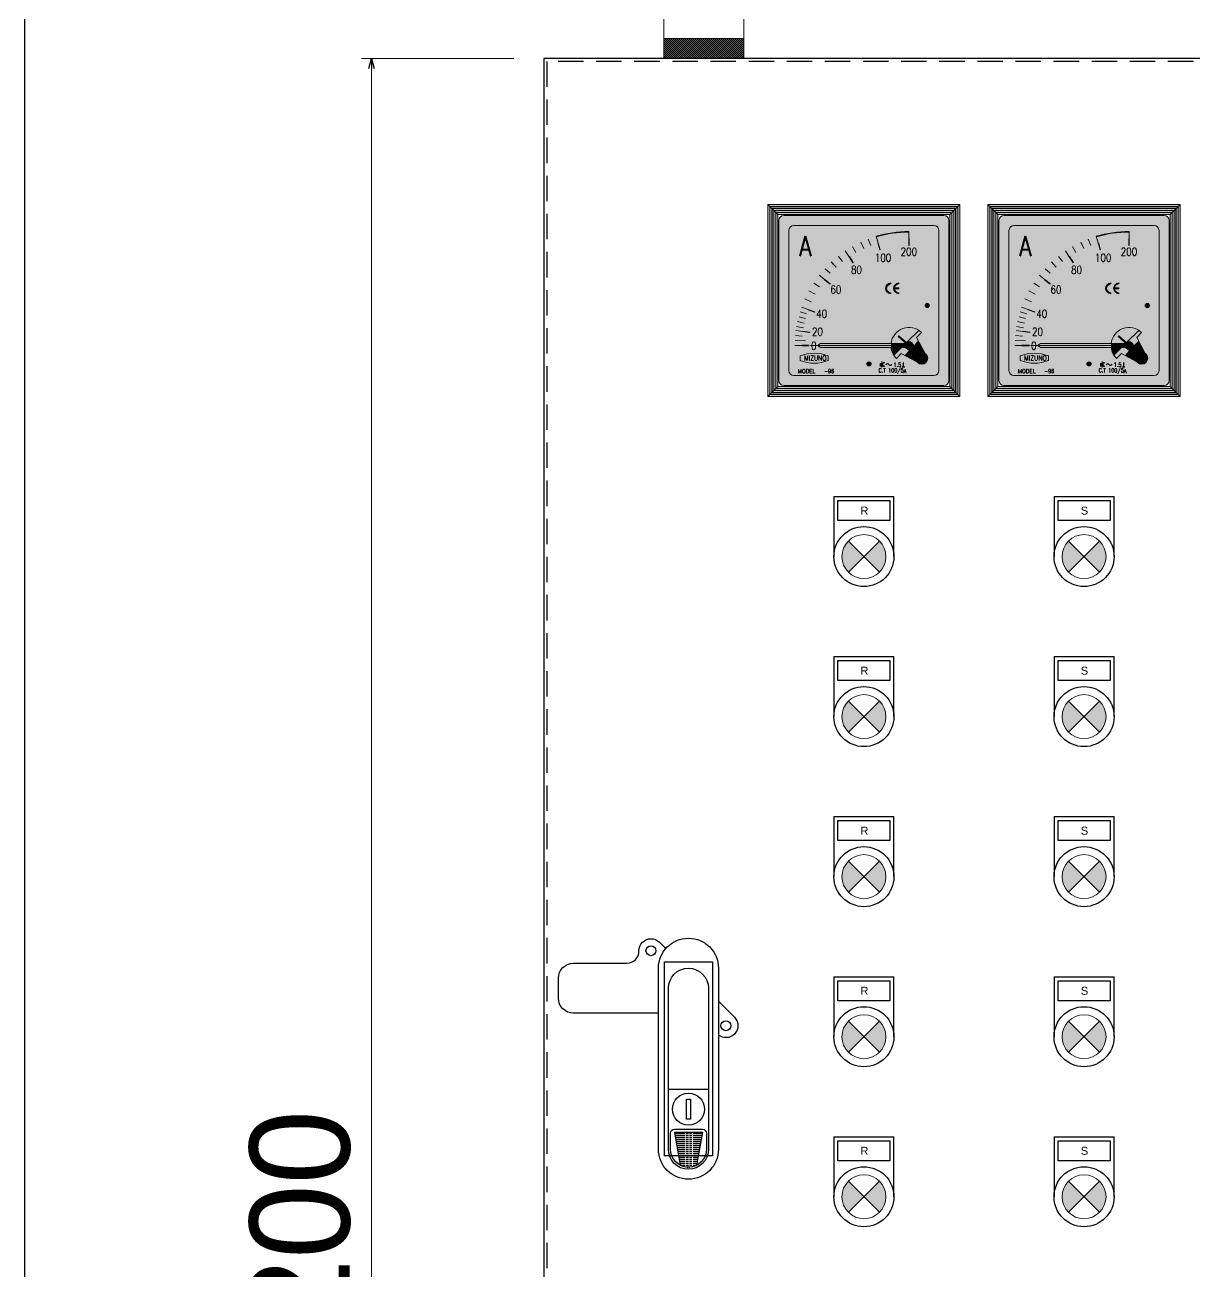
# Model space of a CAD drawing. Header units: millimetres. Extents: x 0 to 4783, y 0 to 3382.
# Drawn here: x 0 to 584, y 2067 to 2690 of the extents above; entities that cross this region are included whole.
import ezdxf
from ezdxf.enums import TextEntityAlignment as Align

# ---------------------------------------------------------------- set-up
doc = ezdxf.new("R2010")
doc.units = ezdxf.units.MM
doc.linetypes.add('HIDDEN2', pattern=[4.7624999999999975, 3.174999999999998, -1.587499999999999])
doc.linetypes.add('HIDDENX2', pattern=[19.049999999999997, 12.7, -6.349999999999999])
doc.layers.add('0 TĂNG CỨNG', color=7, linetype='Continuous', lineweight=15)
doc.layers.add('07', color=5, linetype='Continuous', lineweight=5)
for name, color, linetype in [('01', 7, 'HIDDEN2'), ('cover', 4, 'Continuous'), ('OBJ1', 2, 'Continuous')]:
    doc.layers.add(name, color=color, linetype=linetype)
doc.styles.add('Arial', font='arial.ttf')
doc.styles.add('Arial-Black', font='txt')
doc.styles.add('HTXT1', font='romans.shx', dxfattribs={"width": 0.8, "height": 3, "bigfont": 'extfont.shx'})
doc.styles.add('ROMANS', font='romans.shx', dxfattribs={"height": 5, "bigfont": 'romansvn.shx'})
doc.dimstyles.new('CNC', dxfattribs={"dimtxt": 50, "dimasz": 5, "dimexe": 5, "dimexo": 15, "dimgap": 10, "dimtad": 1, "dimdec": 0, "dimtxsty": 'Standard', "dimblk": 'OPEN30', "dimcen": 10, "dimclrd": 5, "dimclre": 5, "dimclrt": 3, "dimazin": 3, "dimtfac": 1, "dimtdec": 0, "dimtmove": 0, "dimatfit": 3, "dimldrblk": 'ARCHTICK', "dimlwd": 9, "dimlwe": 9})

# ---------------------------------------------------------------- blocks, each defined once
blk = doc.blocks.new('KHUNG CHUẨN')
at = {"color": 7}
blk.add_lwpolyline([(16919.24922090965, -26555.15926993403), (19889.24922091007, -26555.15926993403), (19889.24922091007, -28655.15926993435), (16919.24922090965, -28655.15926993435)], close=True, dxfattribs=at)
at = {"color": 3, "style": 'Arial'}
for tag, p in [('#01', (17055.57441422327, -28580.1015331953)), ('#02', (17431.39468632692, -28580.1015331953)), ('#03', (18030.57595183183, -28580.1015331953)), ('#08', (18751.69842633112, -28580.1015331953)), ('#10', (19064.78379112245, -28580.1015331953)), ('#11', (19060.29593417999, -28625.68604652386)), ('#12', (19806.4585301708, -28628.91186895216)), ('#05', (17308.45246357222, -28633.02044838126)), ('#06', (17632.65306459898, -28633.73138801003)), ('#09', (18753.84501617292, -28632.59717057646)), ('#04', (17024.76529237577, -28634.61999292788)), ('#07', (18002.0078672091, -28634.73750821321))]:
    blk.add_attdef(tag, p, '', height=20, dxfattribs=at)
blk = doc.blocks.new('AB301-2-1')
at = {"linetype": 'Continuous'}
h = blk.add_hatch(dxfattribs=at)
h.set_pattern_fill('ACAD_ISO09W100', color=1, scale=0.2)
h.set_pattern_definition([(0, (-368.0181415297993, 398.3813967279711), (0, 1), [4.799999999999998, -0.6000000000000001, 1.199999999999999, -0.6000000000000001, 1.199999999999999, -0.6000000000000001])])
h.paths.add_polyline_path([(-4.08737554690669, -88.5183141082494, 0.1184039893890922), (-1.45519e-11, -89.49999999999272, 0.1184039893890922), (4.087375546877586, -88.5183141082494), (6.999999999985446, -71.99999999999272), (-7.000000000014551, -71.99999999999272)])
at = {"color": 1, "linetype": 'Continuous'}
for p, q in [((-10.00000000001455, -50.49999999999272), (9.999999999985448, -50.49999999999272)), ((-7.000000000014551, -71.99999999999272), (6.999999999985448, -71.99999999999272)), ((-7.000000000014551, -71.99999999999272), (-4.087375546907423, -88.51831410824525)), ((6.999999999985448, -71.99999999999272), (4.08737554687832, -88.51831410824525))]:
    blk.add_line(p, q, dxfattribs=at)
for points in [[(-1.45519e-11, 25.00000000000728), (-1.45519e-11, 25.00000000000728, -0.4142135623730951), (14.99999999998545, 10.00000000000727), (14.99999999998545, -80.49999999999272, -0.4142135623730951), (-1.45519e-11, -95.49999999999272), (-1.45519e-11, -95.49999999999272, -0.4142135623730951), (-15.00000000001455, -80.49999999999272), (-15.00000000001455, 10.00000000000727, -0.4142135623730951)], [(-1.45519e-11, 10.00000000000727, -0.4142135623730951), (9.999999999985448, 7.276e-12), (9.999999999985448, -80.49999999999272, -0.4142135623730951), (-1.45519e-11, -90.49999999999272, -0.4142135623730951), (-10.00000000001455, -80.49999999999272), (-10.00000000001455, 7.276e-12, -0.4142135623730951)], [(8.999999999985448, -72.49999999999272), (8.999999999985448, -80.49999999999272, -0.4142135623730951), (-1.45519e-11, -89.49999999999272, -0.4142135623730951), (-9.00000000001455, -80.49999999999272), (-9.00000000001455, -72.49999999999272, -0.4142135623730951), (-7.000000000014551, -70.49999999999272), (6.999999999985448, -70.49999999999272, -0.4142135623730951)]]:
    blk.add_lwpolyline(points, format="xyb", close=True, dxfattribs=at)
for points in [[(-15.00000000001455, -12.49999999999272), (-57.50000000001455, -12.49999999999272, -0.4142135623730951), (-65.00000000001455, -4.999999999992724), (-65.00000000001455, 5.000000000007275, -0.4142135623730951), (-57.50000000001455, 12.50000000000727), (-30.73832970146032, 12.50000000000727, 0.4142135623730951), (-24.73832970146032, 18.50000000000727), (-24.73832970146032, 18.73832970144576)], [(-24.73832970146032, 18.73832970144576, -0.1989123673796609), (-22.98097038858395, 22.98097038856941), (-22.98097038858395, 22.98097038856941, -0.4142135623730951), (-14.49568901433667, 22.98097038856941), (-11.33688703729422, 19.82216841151967)], [(14.99999999998545, -6.51471862575272), (22.98097038855485, -14.49568901431485, -0.4142135623730951), (22.98097038855485, -22.98097038855485), (22.98097038855485, -22.98097038855485, -0.381560762960909), (14.99999999998545, -23.43139810529828, -0.381560762960909)]]:
    blk.add_lwpolyline(points, format="xyb", dxfattribs=at)
at = {"color": 2, "linetype": 'Continuous'}
blk.add_lwpolyline([(-12.00000000001455, 13.25000000000727), (11.99999999998545, 13.25000000000727), (11.99999999998545, -83.74999999999272), (-12.00000000001455, -83.74999999999272)], close=True, dxfattribs=at)
at = {"color": 1, "linetype": 'Continuous'}
blk.add_lwpolyline([(-1.000000000014551, -55.49999999999272), (0.999999999985448, -55.49999999999272), (0.999999999985448, -65.49999999999272), (-1.000000000014551, -65.49999999999272)], close=True, dxfattribs=at)
for centre, radius in [((-18.73832970146031, 18.73832970144576), 2.5), ((18.73832970143121, -18.73832970143121), 2.5), ((-1.45519e-11, -60.49999999999272), 8)]:
    blk.add_circle(centre, radius, dxfattribs=at)
blk = doc.blocks.new('Den DO')
h = blk.add_hatch(color=1)
h.paths.add_polyline_path([(7.221780101873663, 7.221809033875108), (14.99995469492568, 14.99998362692713), (7.221780101873665, 22.77815821997915, 0.198912367379658), (3.999954694925689, 14.99998362692713, 0.198912367379658)])
h.paths.add_polyline_path([(25.99995469492569, 14.99998362692713, 0.1989123673796581), (22.77812928797771, 22.77815821997915), (14.99995469492569, 14.99998362692713), (22.77812928797771, 7.221809033875105, 0.198912367379658)])
at = {"color": 7}
for p, q in [((-4.5305074309e-05, 44.99998362692713), (29.99995469492569, 44.99998362692713)), ((-4.5305074309e-05, 44.99998362692713), (-4.5305074309e-05, 14.99998362692713)), ((29.99995469492569, 14.99998362692713), (29.99995469492569, 44.99998362692713))]:
    blk.add_line(p, q, dxfattribs=at)
blk.add_lwpolyline([(1.999954694925691, 42.99998362692713), (27.99995469492569, 42.99998362692713), (27.99995469492569, 32.99998362692714), (1.999954694925691, 32.99998362692714)], close=True, dxfattribs=at)
blk.add_circle((14.99995469492569, 14.99998362692713), 15, dxfattribs=at)
at = {"layer": '07', "color": 1, "linetype": 'Continuous', "lineweight": 5, "ltscale": 3}
for p, q in [((22.77812928797771, 22.77815821997915), (7.221780101873667, 7.22180903387511)), ((7.221780101873664, 22.77815821997915), (22.77812928797771, 7.22180903387511))]:
    blk.add_line(p, q, dxfattribs=at)
blk.add_circle((14.99995469492569, 14.99998362692713), 11, dxfattribs=at)
at = {"layer": '01', "color": 2, "linetype": 'Continuous', "lineweight": 5, "style": 'Arial-Black'}
blk.add_attdef('T-SP', text='', height=2.400000000139697, dxfattribs=at).set_placement((15.2263083079888, 35.96791798923368), align=Align.CENTER)
blk = doc.blocks.new('Den VANG')
h = blk.add_hatch(color=2)
h.paths.add_polyline_path([(22.77812928797771, 7.221809033875107, 0.198912367379658), (25.99995469492569, 14.99998362692713, 0.198912367379658), (22.77812928797771, 22.77815821997915), (14.99995469492569, 14.99998362692713)])
h.paths.add_polyline_path([(7.221780101873662, 7.221809033875109), (14.99995469492569, 14.99998362692713), (7.221780101873665, 22.77815821997915, 0.198912367379658), (3.999954694925687, 14.99998362692713, 0.198912367379658)])
at = {"color": 7}
for p, q in [((-4.5305074309e-05, 44.99998362692713), (29.99995469492569, 44.99998362692713)), ((-4.5305074309e-05, 44.99998362692713), (-4.5305074309e-05, 14.99998362692713)), ((29.99995469492569, 14.99998362692713), (29.99995469492569, 44.99998362692713))]:
    blk.add_line(p, q, dxfattribs=at)
blk.add_lwpolyline([(1.999954694925691, 42.99998362692713), (27.99995469492569, 42.99998362692713), (27.99995469492569, 32.99998362692714), (1.999954694925691, 32.99998362692714)], close=True, dxfattribs=at)
blk.add_circle((14.99995469492569, 14.99998362692713), 15, dxfattribs=at)
at = {"layer": '07', "color": 2, "linetype": 'Continuous', "lineweight": 5, "ltscale": 3}
for p, q in [((22.77812928797771, 22.77815821997915), (7.221780101873667, 7.22180903387511)), ((7.221780101873666, 22.77815821997915), (22.77812928797771, 7.22180903387511))]:
    blk.add_line(p, q, dxfattribs=at)
blk.add_circle((14.99995469492569, 14.99998362692713), 11, dxfattribs=at)
at = {"layer": '01', "color": 2, "linetype": 'Continuous', "lineweight": 5, "style": 'Arial-Black'}
blk.add_attdef('T-SP', text='', height=2.400000000139697, dxfattribs=at).set_placement((15.2263083079888, 35.96791798923368), align=Align.CENTER)
blk = doc.blocks.new('*D8')
at = {"color": 5, "lineweight": 9, "ltscale": 3, "transparency": 16777216}
for p, q in [((244.31387085627648, 2673.602526595678), (168.1548562354874, 2673.602526595678)), ((173.1548562354874, 2668.602526595678), (173.1548562354874, 1478.6025265956778)), ((244.31387085627648, 1473.6025265956778), (168.1548562354874, 1473.6025265956778))]:
    blk.add_line(p, q, dxfattribs=at)
at = {"color": 0, "linetype": 'ByBlock', "lineweight": -2}
for p, q in [((171.81511028547538, 2668.602526595678), (173.1548562354874, 2673.602526595678)), ((173.1548562354874, 2673.602526595678), (174.4946021854994, 2668.602526595678)), ((173.1548562354874, 2673.602526595678), (173.1548562354874, 2668.602526595678)), ((173.1548562354874, 1473.6025265956778), (171.81511028547538, 1478.6025265956778)), ((174.4946021854994, 1478.6025265956778), (173.1548562354874, 1473.6025265956778)), ((173.1548562354874, 1473.6025265956778), (173.1548562354874, 1478.6025265956778))]:
    blk.add_line(p, q, dxfattribs=at)
at = {"layer": 'Defpoints', "color": 0, "ltscale": 3, "transparency": 16777216}
for p in [(259.3138708562765, 2673.602526595678), (173.1548562354874, 1473.6025265956778), (259.3138708562765, 1473.6025265956778)]:
    blk.add_point(p, dxfattribs=at)
at = {"color": 3, "ltscale": 3, "transparency": 16777216, "insert": (137.62620684938156, 2073.602526595707), "char_height": 50, "attachment_point": 5, "rotation": 90}
blk.add_mtext('1200', dxfattribs=at)
blk = doc.blocks.new('_ArchTick')
at = {"color": 0, "const_width": 0.15}
blk.add_lwpolyline([(-0.5, -0.5), (0.5, 0.5)], dxfattribs=at)
blk = doc.blocks.new('_Open30')
at = {"color": 0, "linetype": 'ByBlock', "lineweight": -2}
for p, q in [((-1, 0.26794919), (0, 0)), ((0, 0), (-1, -0.26794919)), ((0, 0), (-1, 0))]:
    blk.add_line(p, q, dxfattribs=at)
blk = doc.blocks.new('*U5683')
at = {"layer": 'OBJ1', "lineweight": 25, "true_color": 0x333333}
for points in [[(47, 1), (48, 2), (-48.0000000000291, 2), (-47.00000000005821, 1.000000000029102)], [(-47, 1), (-48, 2), (-48, -94), (-47, -93)], [(46.00000000005818, 2.91038e-11), (47, 1), (-47.00000000005821, 1.000000000029102), (-46.00000000005818, 2.91038e-11)], [(-45.99999999997089, 0), (-47, 1), (-47, -93), (-46.00000000005818, -92.0000000000582)], [(45.0000000000291, -0.999999999970896), (46.00000000005818, 2.91038e-11), (-46.00000000005818, 2.91038e-11), (-45.00000000005822, -0.999999999970896)], [(-45, -1), (-46, 0), (-46.00000000005818, -92.0000000000582), (-45, -91)], [(45, -90.99999999997085), (46, -92), (46, 0), (45, -1)], [(46, -92), (47, -93), (47, 1), (46, 0)], [(46.99999999997089, -92.99999999997087), (48, -93.9999999999709), (48, 1.999999999970895), (47, 0.999999999970896)], [(44.0000000000582, -1.999999999970895), (45.00000000008731, -0.999999999970896), (-45.0000000000291, -0.999999999970896), (-44.0000000000291, -1.999999999970895)], [(-44.0000000000291, -2), (-45, -1.000000000029102), (-45.0000000000291, -91.00000000002912), (-44, -90)], [(43, -3), (44, -1.999999999970895), (-44.0000000000582, -1.999999999970895), (-43.00000000008731, -2.999999999970896)], [(-42.9999999999709, -3.000000000029102), (-44, -1.999999999970895), (-44, -90), (-43, -89)], [(44, -2), (43.0000000000291, -2.999999999970896), (42.9999999999709, -88.99999999994179), (44, -90)], [(45, -1), (44, -2), (44, -90), (45, -91)], [(47.9999999999709, -94), (47, -93), (-46.99999999997089, -92.99999999997087), (-48, -94)], [(-45.99999999997089, -91.99999999997087), (-46.99999999997089, -92.99999999997087), (46.99999999997089, -93), (45.99999999994177, -92)], [(-44.99999999994177, -90.99999999997085), (-45.99999999994177, -91.99999999997087), (46, -92), (44.99999999997089, -91)], [(45, -91), (44, -90), (-43.99999999994178, -89.99999999997092), (-44.99999999994177, -90.99999999997085)], [(-42.9999999999709, -88.9999999999709), (-43.99999999997089, -89.99999999997092), (44, -90), (42.9999999999709, -88.9999999999709)]]:
    blk.add_hatch(color=250, dxfattribs=at).paths.add_polyline_path(points)
at = {"layer": 'OBJ1', "lineweight": 25, "true_color": 0xc2c2b6}
h = blk.add_hatch(color=9, dxfattribs=at)
h.paths.add_polyline_path([(42.5, -6.000000000029102, 0.4142135623765049), (40, -3.5), (-40, -3.500000000029102, 0.4142135623730951), (-42.5, -6.000000000029102), (-42.5, -85.9999999999709, 0.4142135623730951), (-40, -88.4999999999709), (40, -88.4999999999709, 0.4142135623730951), (42.5, -85.9999999999709)])
h.paths.add_polyline_path([(37.5, -11.0000000000291, 0.4142135623730951), (35, -8.500000000029102), (-35, -8.500000000029102, 0.4142135623730951), (-37.5, -11.0000000000291), (-37.5, -80.9999999999709, 0.4142135623730951), (-35, -83.4999999999709), (35, -83.4999999999709, 2.414213562373094), (32.5, -80.9999999999709, 1), (37.5, -81)], flags=16)
at = {"layer": 'OBJ1', "lineweight": 25, "true_color": 0x9e9e8a}
blk.add_hatch(color=252, dxfattribs=at).paths.add_polyline_path([(37.5, -11.0000000000291, 0.4142135623730951), (35, -8.500000000029102), (-35, -8.500000000029102, 0.4142135623730951), (-37.5, -11.0000000000291), (-37.5, -80.9999999999709, 0.4142135623730951), (-35, -83.4999999999709), (35, -83.4999999999709, 0.4142135623696853), (37.5, -81)])
at = {"layer": 'OBJ1', "lineweight": 15}
for points in [[(6.081127271230797, -13.91593072770047), (6.167542390845482, -14.20321530284127, -0.0731777841023041), (22.5, -11.79999999995925), (22.5, -11.49999999997089, 0.0731777841022973)], [(7.188224725425242, -17.25293404702097), (7.08930366684217, -17.26758410409093), (6.998930186557117, -17.31039337944821), (8.007192862161899, -20.66222842654679), (8.09748006251175, -20.61923748045229), (8.196429180039557, -20.60477815341437)], [(-19.5711506101652, -35.50303308575531), (-19.64425265497993, -35.5712686413317), (-19.69234341033734, -35.65894577201107), (-16.94697381631703, -37.80399466695963, -0.0009877140198275), (-16.82539080345305, -37.64838537730975)], [(-30.5131979220896, -61.3769376586424), (-30.54333577456418, -61.57392315554897), (-27.06235970836133, -62.02844788285439), (-27.03791171655757, -61.84389081876725)], [(-27.48298197053373, -68.39999999999418), (-30.98298216011608, -68.39999999999418, 0.0004674378966477), (-30.9830756476731, -68.4999999999709, 0.0004674378966817), (-30.98298216011608, -68.59999999997672), (-27.48298197053373, -68.60000000181026, -0.0005001696217268), (-27.48308200453176, -68.4999999999709, -0.0005001696125924)]]:
    blk.add_hatch(color=250, dxfattribs=at).paths.add_polyline_path(points)
at = {"layer": 'OBJ1', "lineweight": 18, "true_color": 0x0f0f0f}
for points in [[(22.59999999997672, -15.00009345801663), (22.39999999996507, -15.00009345798753), (22.40000000002329, -18.49999999997089), (22.5, -18.49999999997089), (22.59999999997672, -18.49999999997089)], [(-7.289146153896578, -24.07868123153458), (-7.379568951204419, -24.12138623962528), (-7.452733967220408, -24.18955427053152), (-5.497995811572764, -27.09282806795091), (-5.42483079561498, -27.02466003707377), (-5.334457315271717, -26.98185076168738)], [(-27.85402053926373, -50.47165827892603), (-27.90219204622554, -50.55929106922121), (-27.91920717956964, -50.657832863566), (-24.62186751299305, -51.83152410204638), (-24.60485237964895, -51.73298230761428), (-24.55668087268714, -51.64534951743553)]]:
    blk.add_hatch(color=250, dxfattribs=at).paths.add_polyline_path(points)
at = {"layer": 'OBJ1', "lineweight": 15, "true_color": 0x0f0f0f}
h = blk.add_hatch(color=250, dxfattribs=at)
edge = h.paths.add_edge_path()
edge.add_ellipse((14.01762629527366, -39.94114164999337), major_axis=(-3.241788484679998, 8e-16), ratio=0.8637207557603191, start_angle=282.4888764607996, end_angle=437.5111235392002)
edge.add_line((13.40849784994498, -42.69126910655177), (13.40849784997408, -42.24513732289778))
edge.add_ellipse((14.01762629527366, -39.94114164999337), major_axis=(-2.741788484679998, 7e-16), ratio=0.8618645395826035, start_angle=284.8089846454369, end_angle=435.1910153545631, ccw=False)
edge.add_line((13.40849784994498, -37.63714597705984), (13.40849784994498, -37.19101419340586))
h = blk.add_hatch(color=250, dxfattribs=at)
edge = h.paths.add_edge_path()
edge.add_ellipse((18.02906816528411, -39.94114164999337), major_axis=(-3.241788484679998, 8e-16), ratio=0.8637207557603191, start_angle=282.4888764607996, end_angle=437.5111235392002)
edge.add_line((17.41993971995543, -42.69126910655177), (17.41993971998454, -42.24513732289778))
edge.add_ellipse((18.02906816528411, -39.94114164999337), major_axis=(-2.741788484679998, 7e-16), ratio=0.8618645395826035, start_angle=365.2391407319918, end_angle=435.1910153545631, ccw=False)
edge.add_line((15.30266683857189, -40.19114164999336), (17.41993972001364, -40.19114164999336))
edge.add_line((17.41993971995543, -40.19114164999336), (17.41993971998454, -39.69114164997882))
edge.add_line((17.41993972001364, -39.69114164996426), (15.30266683854279, -39.69114164996426))
edge.add_ellipse((18.02906816528411, -39.94114164999337), major_axis=(-2.741788484679998, 7e-16), ratio=0.8618645395826035, start_angle=284.8089846454369, end_angle=354.7608592680082, ccw=False)
edge.add_line((17.41993971995543, -37.63714597705984), (17.41993971998454, -37.19101419339131))
at = {"layer": 'OBJ1', "lineweight": 30, "true_color": 0x141414}
for points in [[(21.19600290028029, -67.00844587388565, -0.0042167665158653), (21.22134518591338, -66.98666460637467), (27.39304720624932, -60.94631950382609, 0.5574766440319135), (13.55572809002479, -67.4999999999709), (20.51880284998333, -67.4999999999709), (20.51880284998333, -67.68839377557742), (20.87248144706245, -67.33215462547378), (17.08868080002139, -63.93877164996229), (17.23986387989134, -63.78281024994794), (17.39944600994931, -63.62926540998159)], [(28.78016778122401, -62.05333476595114, 0.0494178174533333), (27.39304720622022, -60.94631950385519), (21.22134518585517, -66.98666460640379, -0.5270277873931919), (24.37288244740921, -67.85389359598047), (24.97557758889161, -68.79463277611647), (27.32459153028321, -66.37876603519544), (26.337880310748, -64.56037124583963)], [(22.87440803757636, -71.04754151328234), (21.76146960729966, -70.33840012131259, -0.3062721121387764), (20.51880284998333, -68.4999999999709), (20.51880284998333, -69.4999999999709), (18.72021797328489, -69.5), (14.91049905348336, -73.33730042297975, 0.0578234365606001), (16.21983221877599, -74.94666523399064), (18.66211968922289, -72.43962875410216), (20.66026822093409, -73.51189117284956)], [(24.97557758886251, -68.79463277611647), (27.24561513005756, -72.33790549958938, -0.3059790122533372), (30.60205770639004, -72.41875757370144), (27.32459153028321, -66.37876603519544)], [(13.55572808999568, -69.4999999999709, 0.1145223432113708), (14.91049905345426, -73.33730042297975), (18.72021797325578, -69.4999999999709)], [(20.66026822093409, -73.51189117284956), (26.41875757373055, -76.60205770639004, -0.1557283884267411), (25.86396103067091, -74.8639610306709, -0.1427860682749531), (26.33391177837621, -73.25186587809003), (22.87440803754726, -71.04754151328234)]]:
    blk.add_hatch(color=250, dxfattribs=at).paths.add_polyline_path(points)
at = {"layer": 'OBJ1', "lineweight": 25, "true_color": 0x2b2b2b}
for points in [[(13.55572808999568, -67.4999999999709), (-21.7536104900064, -67.4999999999709), (-23.23251691000769, -68.5), (13.5, -68.4999999999709, -0.0278424447443727)], [(13.5, -68.4999999999709), (-23.23251691000769, -68.4999999999709), (-21.7536104900064, -69.4999999999709), (13.55572808999568, -69.4999999999709, -0.0278424447447772)], [(20.51880284998333, -67.68839377560651), (20.51880285004154, -67.4999999999709), (13.55572808999568, -67.4999999999709, 0.0278424447445749), (13.5, -68.4999999999709), (19.71303023706423, -68.4999999999709)], [(19.71303023706423, -68.4999999999709), (13.5, -68.4999999999709, 0.0278424447445749), (13.55572808999568, -69.4999999999709), (18.72021797328489, -69.4999999999709)], [(20.51880284998333, -68.4999999999709), (19.71303023706423, -68.4999999999709), (18.72021797325578, -69.4999999999709), (20.51880284998333, -69.4999999999709)]]:
    blk.add_hatch(color=250, dxfattribs=at).paths.add_polyline_path(points)
at = {"layer": 'OBJ1', "lineweight": 30, "true_color": 0x030303}
for points in [[(21.26230462754029, -67.68175532261375, -0.0777900780864964), (21.57153271106654, -67.34269162255805), (17.39944600994931, -63.6292654099525), (17.23986388026968, -63.78281024988972), (17.08868080002139, -63.93877164996229)], [(24.3728824473219, -67.85389359583496), (23.86980308999773, -67.06864342608604, 0.3835460179617169), (21.22134518565145, -66.98666460660752), (21.1976198044722, -67.00988502288237), (21.57153271103743, -67.34269162255805, -0.6293609240649536), (23.98371634318028, -68.4999999999709, -1), (21.01628365681972, -68.4999999999709, -0.1470823766087105), (21.26230462751118, -67.68175532261375), (20.88893570535583, -67.34691111111897, 0.3762245322461113), (21.14573564950843, -69.94606715481495), (21.76146960724145, -70.33840012131259, 0.6427278185730673)]]:
    blk.add_hatch(color=18, dxfattribs=at).paths.add_polyline_path(points)
at = {"layer": 'OBJ1', "lineweight": 25, "true_color": 0x2b2b2b}
blk.add_hatch(color=250, dxfattribs=at).paths.add_polyline_path([(19.71303023703512, -68.4999999999709), (20.51880284998333, -68.4999999999709), (20.51880284998333, -67.68839377557742)], flags=17)
at = {"layer": 'OBJ1', "lineweight": 15, "true_color": 0x1c1c1c}
blk.add_hatch(color=250, dxfattribs=at).paths.add_polyline_path([(20.88893570535583, -67.34691111111897), (20.87248144706245, -67.33215462547378), (20.51880284998333, -67.68839377557742), (20.51880284998333, -68.4999999999709, -0.1565621979539747)])
at = {"layer": 'OBJ1', "lineweight": 25, "true_color": 0xdfaf9f}
blk.add_hatch(color=21, dxfattribs=at).paths.add_polyline_path([(23.98371634318028, -68.4999999999709, 1), (21.01628365681972, -68.4999999999709, 1)])
at = {"layer": 'OBJ1', "lineweight": 30, "true_color": 0x383838}
blk.add_hatch(color=250, dxfattribs=at).paths.add_polyline_path([(24.37288244740921, -67.85389359598047, -0.6427278185550493), (21.76146960718325, -70.33840012122528), (26.33391177837621, -73.25186587809003, -0.1088530434447113), (27.24561513005756, -72.33790549958938)])
at = {"layer": 'OBJ1', "lineweight": 25, "true_color": 0x191915}
blk.add_hatch(color=250, dxfattribs=at).paths.add_polyline_path([(28.86396103067091, -71.86396103067091, 1), (28.86396103067091, -77.8639610306709, 1)])
at = {"layer": 'OBJ1', "lineweight": 25, "true_color": 0x2f2f27}
blk.add_hatch(color=250, dxfattribs=at).paths.add_polyline_path([(30.42813615914202, -76.17920849553775, 0.0488725903343103), (30.65367290261202, -75.85059730702778), (27.29979740548879, -73.54869988543214, 0.0489437404981566), (27.07397772843251, -73.87781727639957)])
at = {"color": 41, "lineweight": 15, "true_color": 0xeedc77}
for p, q in [((31.49857875582529, -48.49999999997089), (31.19257139100227, -48.19399263517698)), ((31.19257139106049, -48.80600736473571), (31.49857875582529, -48.49999999997089)), ((31.3318016071571, -48.05476241905124), (31.63780897198012, -48.36076978387428)), ((31.63780897198012, -48.63923021612571), (31.33180160721531, -48.94523758089054)), ((31.63780897198012, -48.36076978387428), (31.94381633668673, -48.05476241910946)), ((31.94381633674493, -48.94523758089054), (31.63780897198012, -48.63923021612571)), ((32.08304655278335, -48.19399263526429), (31.77703918807674, -48.49999999997089)), ((31.77703918807674, -48.49999999997089), (32.08304655289976, -48.8060073647648)), ((2.36076978384517, -77.67555788441676), (2.054762419022154, -77.36955051962286)), ((2.05476241908036, -77.9815652491816), (2.36076978384517, -77.67555788441676)), ((2.19399263517698, -77.23032030349712), (2.5, -77.53632766832015)), ((2.5, -77.81478810057159), (2.193992635235189, -78.12079546533641)), ((2.5, -77.53632766832015), (2.806007364706601, -77.23032030355535)), ((2.806007364764809, -78.12079546533641), (2.5, -77.81478810057159)), ((2.945237580803221, -77.36955051971017), (2.639230216096621, -77.67555788441676)), ((2.639230216096621, -77.67555788441676), (2.945237580919638, -77.98156524921068))]:
    blk.add_line(p, q, dxfattribs=at)
at = {"layer": 'cover', "color": 3, "ltscale": 100}
blk.add_lwpolyline([(-46, -92), (46, -92), (46, 0), (-46, 0)], close=True, dxfattribs=at)
at = {"layer": 'OBJ1', "color": 27, "lineweight": 15}
for p, q in [((-48, 2), (48, 2)), ((-48, -94), (-48, 2)), ((-43, -3.000000000029102), (-48, 2)), ((-47.00000000005821, 1.000000000029102), (47, 1)), ((-47, 0.999999999970896), (-47, -93)), ((-46.00000000005818, 2.91038e-11), (46, 2.91038e-11)), ((43, -3), (48, 2)), ((46, 2.91038e-11), (46, -91.99999999997087)), ((47, 1.000000000029102), (47, -93)), ((48, 2), (48, -94)), ((-46, -2.91038e-11), (-46.00000000005818, -92)), ((-45.00000000005822, -0.999999999970896), (45, -0.999999999970896)), ((-45, -1.000000000029102), (-45, -90.99999999997085)), ((-44.0000000000582, -1.999999999970895), (44, -1.999999999970895)), ((-44, -2.0000000000291), (-44, -90)), ((-43.0000000000582, -2.999999999970896), (42.99999999994177, -3)), ((-43, -3.000000000029102), (-43, -89)), ((43, -2.999999999970896), (42.99999999994177, -89)), ((44, -1.999999999970895), (44, -90)), ((45, -0.999999999970896), (45, -90.99999999997085)), ((-48, -94), (-43, -89)), ((-47, -92.99999999997087), (46.99999999994179, -93)), ((-46, -91.99999999997087), (45.99999999994177, -92)), ((-45, -90.99999999997085), (44.99999999994177, -91)), ((-44, -89.99999999997092), (44, -90)), ((-43, -88.9999999999709), (43, -88.9999999999709)), ((43, -89), (48, -94)), ((48, -94), (-48, -94))]:
    blk.add_line(p, q, dxfattribs=at)
at = {"layer": 'OBJ1', "color": 9, "lineweight": 15, "true_color": 0xc2c2b6}
for p, q in [((-42.5, -6.000000000029102), (-42.5, -85.9999999999709)), ((-40, -3.500000000029102), (40, -3.5)), ((42.5, -6.000000000029102), (42.5, -85.9999999999709)), ((-37.5, -11.0000000000291), (-37.5, -80.9999999999709)), ((-35, -8.500000000029102), (35, -8.500000000029102)), ((37.5, -11.0000000000291), (37.5, -81)), ((-35, -83.4999999999709), (35, -83.4999999999709)), ((-40, -88.4999999999709), (40, -88.4999999999709))]:
    blk.add_line(p, q, dxfattribs=at)
at = {"layer": 'OBJ1', "color": 250, "lineweight": 15, "true_color": 0x0f0f0f}
for p, q in [((22.5, -15.00009345798753), (22.5, -11.49999999997089)), ((-1.322660405712666, -17.39270908560138), (-0.1030153605970554, -20.00924112150096)), ((-12.77660994126927, -23.96891145201516), (-10.7208231225959, -26.56401412797277)), ((-19.37285542848985, -30.09054185025161), (-16.92554680322064, -32.33542811989901)), ((-15.81017920735758, -27.29293863550993), (-13.92785961378831, -29.31759267274174)), ((-20.11446658952627, -35.20387457555626), (-22.41556202113861, -33.40595081311767)), ((13.40849784994498, -37.19101419340586), (13.40849784994498, -37.63714597705984)), ((17.41993971995543, -37.19101419340586), (17.41993971995543, -37.63714597705984)), ((-25.03465197246987, -37.38710089746746), (-22.26382945035584, -39.20068988960703)), ((13.40849784994498, -42.24513732289778), (13.40849784994498, -42.69126910655177)), ((17.41993971995543, -39.69114164999337), (15.30266683851368, -39.69114164999337)), ((17.41993971995543, -40.19114164999336), (15.30266683851368, -40.19114164999336)), ((17.41993971995543, -39.69114164999337), (17.41993971995543, -40.19114164999336)), ((17.41993971995543, -42.24513732289778), (17.41993971995543, -42.69126910655177)), ((-32.44295982236508, -54.16137327381875), (-29.26621655927738, -54.99041735884384)), ((-32.8835623342311, -59.13852953468449), (-30.25172082288191, -59.58338908397127)), ((-34.5, -68.4999999999709), (-31, -68.4999999999709))]:
    blk.add_line(p, q, dxfattribs=at)
at = {"layer": 'OBJ1', "color": 250, "lineweight": 15}
for p, q in [((22.5, -11.49999999997089), (22.5, -11.79999999995925)), ((7.08930366684217, -17.26758410409093), (6.998930186557117, -17.31039337947732)), ((8.007192862103691, -20.66222842654679), (6.998930186557117, -17.31039337947732)), ((7.08930366684217, -17.26758410409093), (7.188224725425242, -17.25293404702097)), ((7.188224725425242, -17.25293404702097), (8.196429180039557, -20.60477815341437)), ((8.09748006251175, -20.61923748045229), (8.007192862103691, -20.66222842654679)), ((8.09748006251175, -20.61923748045229), (8.196429180039557, -20.60477815341437)), ((-20.11446658952627, -35.20387457555626), (-19.64425265497993, -35.5712686413608)), ((-19.64425265497993, -35.5712686413317), (-19.69234341033734, -35.65894577201107)), ((-16.93436965683941, -37.81384271741263), (-19.69234341033734, -35.65894577201107)), ((-19.64425265497993, -35.5712686413317), (-19.5711506101652, -35.50303308575531)), ((-16.81319221941521, -37.65791653154884), (-19.5711506101652, -35.50303308575531)), ((-16.88628455752041, -37.72616248461418), (-16.93436965683941, -37.81384271741263)), ((-16.88628455752041, -37.72616248461418), (-16.81319221941521, -37.65791653154884)), ((-30.5131979220896, -61.3769376586424), (-30.54333577456418, -61.57392315554897)), ((-30.54333577456418, -61.57392315554897), (-27.06235970841954, -62.02844788285439)), ((-27.03791171655757, -61.84389081876725), (-30.5131979220896, -61.3769376586424)), ((-27.03791171655757, -61.84389081873813), (-27.06235970836133, -62.02844788282527)), ((-31, -68.4999999999709), (-31, -68.39999999999418)), ((-31, -68.39999999999418), (-27.48298197053373, -68.39999999999418)), ((-31, -68.4999999999709), (-31, -68.59999999997672)), ((-27.48298197053373, -68.39999999999418), (-27.48298197053373, -68.59999999997672)), ((-31, -68.59999999997672), (-27.48298197053373, -68.60000000181026))]:
    blk.add_line(p, q, dxfattribs=at)
at = {"layer": 'OBJ1', "color": 250, "lineweight": 18, "true_color": 0x0f0f0f}
for p, q in [((-0.1030153605970554, -20.00924112153007), (-1.581717300112359, -16.83694848461891)), ((3.384076194954103, -18.53169547519064), (2.133501740405336, -15.26274097358691)), ((7.08930366684217, -17.26758410409093), (6.081127271230797, -13.91593072772957)), ((7.089276746264657, -17.26749460742576), (6.081127271230797, -13.91593072772957)), ((22.5, -14.99999999997089), (22.39999999996507, -14.99999999997089)), ((22.39999999996507, -14.99999999997089), (22.40000000002329, -18.49999999997089)), ((22.59999999997672, -15.00009345798753), (22.40000000002329, -15.00009345798753)), ((22.40000000002329, -18.49999999997089), (22.5, -18.49999999997089)), ((22.5, -18.49999999997089), (22.59999999997672, -18.49999999997089)), ((22.59999999997672, -18.49999999997089), (22.59999999997672, -15.00009345798753)), ((-7.379568951262625, -24.12138623965438), (-9.334307106968481, -21.2181124422641)), ((-7.379568951262625, -24.12138623965438), (-7.452733967278617, -24.18955427056062)), ((-5.497995811572764, -27.09282806795091), (-7.452733967278617, -24.18955427056062)), ((-7.379568951262625, -24.12138623965438), (-7.289146153896578, -24.07868123153458)), ((-5.334457315271717, -26.98185076168738), (-7.289146153896578, -24.07868123153458)), ((-4.055301651067566, -22.05577587874723), (-5.792564375849906, -19.01736869322485)), ((-13.92785961378831, -29.31759267274174), (-16.31099061656277, -26.75425761393853)), ((-5.424830795556771, -27.02466003707377), (-5.497995811572764, -27.09282806795091)), ((-5.424830795556771, -27.02466003707377), (-5.334457315271717, -26.98185076168738)), ((-20.11446658952627, -35.20387457555626), (-20.11446658952627, -35.20387457555626)), ((-20.11446658952627, -35.20387457555626), (-20.11446658952627, -35.20387457555626)), ((-24.43720982020022, -42.82611571458983), (-27.50786840653745, -41.1465158080682)), ((-31.19953171280213, -49.38559983071172), (-27.90219204622554, -50.55929106916301)), ((-26.30839131894755, -46.59130453766556), (-29.50146364822285, -45.15802539527067)), ((-32.44295982236508, -54.16137327381875), (-29.26621655927738, -54.99041735884384)), ((-31.91728079458699, -51.71725647995481), (-28.62387660553213, -52.73296981595922)), ((-27.90219204622554, -50.55929106919212), (-27.91920717951143, -50.657832863566)), ((-27.91920717951143, -50.657832863566), (-24.62186751293484, -51.83152410201728)), ((-27.90219204622554, -50.55929106919212), (-27.85402053926373, -50.47165827895515)), ((-24.55668087268714, -51.64534951743553), (-27.85402053926373, -50.47165827895515)), ((-24.60485237964895, -51.7329823076434), (-24.62186751293484, -51.83152410201728)), ((-24.60485237964895, -51.7329823076434), (-24.55668087268714, -51.64534951743553)), ((-33.96204964118079, -61.02037927150377), (-30.53666069998872, -61.47414618736365)), ((-33.70276797952829, -59.00005939789116), (-30.25172082288191, -59.58338908397127)), ((-33.17828581173671, -56.55569476555683), (-29.80987855239073, -57.27829755179119)), ((-34.5, -68.4999999999709), (-31, -68.4999999999709)), ((-34.3902459841338, -66.00241035074578), (-29.22096012649126, -66.22935179964406)), ((-34.28028198133688, -63.50004218766115), (-30.79377343860688, -63.80705714103533))]:
    blk.add_line(p, q, dxfattribs=at)
at = {"layer": 'OBJ1', "color": 27, "lineweight": 18}
for p, q in [((21.1976198044722, -67.00988502288237), (27.39304720622022, -60.94631950385519)), ((-23.23251691000769, -68.4999999999709), (-26.74091818538727, -68.4999999999709)), ((-21.7536104900064, -67.4999999999709), (-23.23251691000769, -68.4999999999709)), ((20.51880285004154, -68.4999999999709), (-23.23251691000769, -68.4999999999709)), ((-21.7536104900064, -69.4999999999709), (-23.23251691000769, -68.4999999999709)), ((20.51880284998333, -67.4999999999709), (-21.7536104900064, -67.4999999999709)), ((20.87248144706245, -67.33215462547378), (14.91049905342515, -73.33730042300884)), ((17.23986387997866, -63.78281024997703), (17.08868079999229, -63.93877164999139)), ((17.08868079999229, -63.93877164999139), (21.26230462751118, -67.68175532261375)), ((17.23986387997866, -63.78281024997703), (17.39944600994931, -63.62926540998159)), ((17.39944600994931, -63.62926540998159), (21.57153271103743, -67.34269162255805)), ((20.51880284998333, -68.4999999999709), (20.51880284998333, -67.4999999999709)), ((20.51880284998333, -68.4999999999709), (20.51880284998333, -69.4999999999709)), ((24.37288244743831, -67.85389359603867), (27.24561513005756, -72.33790549958938)), ((24.97557758889161, -68.79463277611647), (27.32459153025411, -66.37876603522454)), ((20.51880284998333, -69.4999999999709), (-21.7536104900064, -69.4999999999709)), ((22.87440803751815, -71.04754151331142), (20.66026822093409, -73.51189117284956)), ((26.3339117783471, -73.25186587809003), (21.76146960741608, -70.3384001213708))]:
    blk.add_line(p, q, dxfattribs=at)
at = {"layer": 'OBJ1', "color": 9, "lineweight": 18, "true_color": 0xc2c2b6}
for p, q in [((26.3378803107189, -64.56037124586874), (28.78016778122401, -62.05333476595114)), ((26.3378803107189, -64.56037124583963), (30.60205770639004, -72.41875757373055)), ((18.66211968922289, -72.43962875410216), (16.21983221877599, -74.94666523401973)), ((16.21983221877599, -74.94666523401973), (18.66211968922289, -72.43962875410216)), ((18.66211968922289, -72.43962875410216), (26.41875757375965, -76.60205770641915)), ((27.07397772843251, -73.87781727639957), (30.42813615914202, -76.17920849553775)), ((27.29979740548879, -73.54869988543214), (30.65367290261202, -75.85059730702778))]:
    blk.add_line(p, q, dxfattribs=at)
at = {"layer": 'OBJ1', "color": 250, "lineweight": 18}
for p, q in [((-31.83279665443115, -73.7222222396813), (-31.83279665443115, -75.97130981876398)), ((-17.83279665448936, -73.7222222396813), (-17.83279665448936, -75.9713098187931)), ((8.008712621056471, -77.46684639857267), (9.8043898754986, -77.12904826700105)), ((8.990696308494078, -76.41619346788502), (8.990696308494078, -79.52403028769186))]:
    blk.add_line(p, q, dxfattribs=at)
at = {"layer": 'OBJ1', "color": 250, "lineweight": 25}
for p, q in [((8.008712621056471, -77.46684639857267), (9.8043898754986, -77.12904826700105)), ((8.008712621056471, -77.46684639857267), (9.66594171145698, -77.71759911917616)), ((8.008712621056471, -78.02935274250922), (9.66594171145698, -77.71759911917616)), ((8.008712621056471, -78.02935274250922), (9.66594171145698, -78.28010546308359)), ((8.008712621114682, -78.59185908641665), (9.66594171145698, -78.28010546308359)), ((8.008712621114682, -78.59185908641665), (9.8043898754986, -78.8635601803835)), ((18.9099717119825, -79.09028350649169), (20.36820697644726, -79.09028350649169)), ((19.67272292700363, -77.05681609048042), (19.67272292700363, -79.09028350649169))]:
    blk.add_line(p, q, dxfattribs=at)
at = {"layer": 'OBJ1', "color": 27, "lineweight": 25}
for centre in [(31.63780897198012, -48.49999999997089), (2.5, -77.67555788441676)]:
    blk.add_circle(centre, 1, dxfattribs=at)
at = {"layer": 'OBJ1', "color": 41, "linetype": 'ByBlock', "lineweight": 15, "true_color": 0xeedc77}
for centre in [(31.63780897198012, -48.49999999997089), (2.5, -77.67555788441676)]:
    blk.add_circle(centre, 0.84, dxfattribs=at)
at = {"layer": 'OBJ1', "color": 27, "lineweight": 18}
blk.add_circle((22.5, -68.4999999999709), 1.483716343185935, dxfattribs=at)
at = {"layer": 'OBJ1', "color": 9, "lineweight": 18, "true_color": 0xc2c2b6}
blk.add_circle((28.86396103067091, -74.8639610306709), 3, dxfattribs=at)
at = {"layer": 'OBJ1', "color": 250, "lineweight": 25}
for centre in [(9.94249751669122, -77.10306781699181), (9.94249751669122, -78.83757973034517)]:
    blk.add_circle(centre, 0.1405300834029164, dxfattribs=at)
at = {"layer": 'OBJ1', "color": 9, "lineweight": 15, "true_color": 0xc2c2b6}
for centre, start, end in [((-40, -6.000000000029102), 90, 180), ((40, -6.000000000029102), 0, 90), ((-35, -11.0000000000291), 90, 180), ((35, -11.0000000000291), 0, 90), ((-40, -85.9999999999709), 180, 270), ((-35, -80.9999999999709), 180, 270), ((35, -81), 270, 0), ((40, -85.9999999999709), 270, 0)]:
    blk.add_arc(centre, 2.5, start, end, dxfattribs=at)
at = {"layer": 'OBJ1', "color": 250, "lineweight": 15}
for radius in [57.00000000001455, 56.70000000001164]:
    blk.add_arc((22.5, -68.4999999999709), radius, 90, 106.7412721823098, dxfattribs=at)
at = {"layer": 'OBJ1', "color": 41, "linetype": 'ByBlock', "lineweight": 15, "true_color": 0xeedc77}
for centre, radius, start, end in [((31.26218649907969, -48.12437752712867), 0.0984506299738952, 45.00000000427408, 224.9999999924829), ((31.2621864991379, -48.87562247281312), 0.0984506299713328, 135.0000000004424, 314.9999999957259), ((32.01343144476414, -48.12437752718688), 0.0984506299815822, 315.0000000004423, 135.0000000004424), ((32.01343144482236, -48.87562247284222), 0.0984506299687705, 224.9999999877664, 45.00000000899055), ((2.124377527099568, -77.29993541157455), 0.0984506299738952, 45.00000000427408, 224.9999999924829), ((2.124377527157774, -78.051180357259), 0.0984506299713328, 135.0000000004424, 314.9999999957259), ((2.875622472784016, -77.29993541163277), 0.0984506299815822, 315.0000000004423, 135.0000000004424), ((2.875622472842223, -78.05118035728809), 0.0984506299687705, 224.9999999877664, 45.00000000899055)]:
    blk.add_arc(centre, radius, start, end, dxfattribs=at)
at = {"layer": 'OBJ1', "color": 9, "lineweight": 18, "true_color": 0xc2c2b6}
for centre, radius, start, end in [((22.5, -68.4999999999709), 9, 45.7495232442137, 173.6206297916501), ((22.5, -68.4999999999709), 9, 186.3793702083499, 225.7495232442137), ((28.86396103067091, -74.8639610306709), 2.043653524065109, 139.9404658112731, 151.1486009210659), ((28.86396103067091, -74.8639610306709), 2.043653524065109, 319.9409669240531, 331.1328345298811)]:
    blk.add_arc(centre, radius, start, end, dxfattribs=at)
at = {"layer": 'OBJ1', "color": 27, "lineweight": 18}
blk.add_arc((22.5, -68.4999999999709), 1.981197149987563, 144.4075214326411, 131.1617066542584, dxfattribs=at)
at = {"layer": 'OBJ1', "color": 250, "lineweight": 18}
for centre, radius, start, end in [((-24.83279665443115, -90.8467660291353), 18.49999999991149, 67.7667282020393, 112.2332717979607), ((-24.83279665443115, -58.84676602925174), 18.49999999997884, 247.7667282020393, 292.2332717979607)]:
    blk.add_arc(centre, radius, start, end, dxfattribs=at)
at = {"layer": 'OBJ1', "color": 250, "lineweight": 25}
for centre, radius, start, end in [((11.77414384711301, -78.64010705269175), 0.9057334421040192, 29.22821423272562, 149.4755573158565), ((13.12150468729669, -77.33731304950197), 1.025039036322419, 237.0887620884948, 329.2459705124842)]:
    blk.add_arc(centre, radius, start, end, dxfattribs=at)
at = {"layer": 'OBJ1', "color": 250, "lineweight": 15, "true_color": 0x0f0f0f}
for centre, major_axis, ratio, start_param, end_param in [((14.01762629527366, -39.94114164999337), (-3.241788484679998, 8e-16), 0.8637207557603191, 4.901411470570119, 7.664959143789053), ((18.02906816528411, -39.94114164999337), (-3.241788484679998, 8e-16), 0.8637207557603191, 4.901411470570119, 7.664959143789053), ((14.01762629527366, -39.94114164999337), (-2.741788484679998, 7e-16), 0.8618645395826035, 4.936423011782686, 7.629947602576486), ((18.02906816528411, -39.94114164999337), (-2.741788484679998, 7e-16), 0.8618645395826035, 4.936423011782686, 6.177191486585963), ((18.02906816528411, -39.94114164999337), (-2.741788484679998, 7e-16), 0.8618645395826035, 6.38917912777321, 7.629947602576486)]:
    blk.add_ellipse(centre, major_axis=major_axis, ratio=ratio, start_param=start_param, end_param=end_param, dxfattribs=at)
at = {"layer": 'OBJ1', "color": 0, "lineweight": 30, "insert": (-32.42679954005871, -13.82701537999674), "char_height": 10, "width": 13.33669885000563, "attachment_point": 1, "style": 'HTXT1'}
blk.add_mtext('{\\C250;\\c986895;A}', dxfattribs=at)
at = {"layer": 'OBJ1', "color": 250, "lineweight": 15, "attachment_point": 1}
for s, insert, char_height, width, style in [('100', (5.454539597500115, -22.59008485949016), 4, 18.93495667001116, 'HTXT1'), ('200', (18.33747968749958, -19.5976831894659), 4, 9.708894890005467, 'HTXT1'), ('20', (-25.9725138124777, -59.60357550947811), 4, 13.37621834999299, 'HTXT1'), ('MODEL', (-33.03853678051382, -80.29999999998834), 2, 49.18823644431539, 'ROMANS'), ('-96', (-19.91243605001364, -80.29999999998834), 2, 17.65497829999367, 'HTXT1'), ('C.T 100/5', (7.30726226995466, -79.918647220009), 2, 29.35058359999676, 'HTXT1'), ('A', (19.87636588996975, -80.29999999998834), 2, 9.301026130007813, 'HTXT1')]:
    blk.add_mtext(s, dxfattribs=dict(at, insert=insert, char_height=char_height, width=width, style=style))
at = {"layer": 'OBJ1', "color": 250, "lineweight": 18, "attachment_point": 1, "style": 'HTXT1'}
for s, insert, char_height, width in [('80', (-6.486330075742444, -28.66083889789297), 4, 9.530143870011669), ('60', (-16.77746091573499, -38.53292168790357), 4, 9.785907540004695), ('40', (-23.8882475157443, -50.5993081278866), 4, 14.25137410999741), ('MIZUNO', (-29.92083774000639, -73.55243463997613), 2.5, 17.01935227999638)]:
    blk.add_mtext(s, dxfattribs=dict(at, insert=insert, char_height=char_height, width=width))
at = {"layer": 'OBJ1', "color": 250, "lineweight": 20, "insert": (-26.46316445001867, -66.57954569999129), "char_height": 4, "width": 11.71462887999951, "attachment_point": 1, "style": 'HTXT1'}
blk.add_mtext('0', dxfattribs=at)
at = {"layer": 'OBJ1', "color": 250, "lineweight": 25, "insert": (14.80374967947136, -77.06617254897718), "char_height": 2.024999999999999, "width": 24.52911982651422, "attachment_point": 1, "style": 'HTXT1'}
blk.add_mtext('1.5', dxfattribs=at)

msp = doc.modelspace()

# ---------------------------------------------------------------- hatches: boundary and pattern name
at = {"layer": '0 TĂNG CỨNG'}
h = msp.add_hatch(dxfattribs=at)
h.set_pattern_fill('JIS_WOOD', color=256, style=0)
h.set_pattern_definition([(135, (188733.7487988103, -17269.5826780031), (0.4999999992, 0.4999999992), [])])
h.paths.add_polyline_path([(359.3138708562765, 2683.602526595678), (319.3138708562765, 2683.602526595678), (319.3138708562765, 2673.602526595678), (359.3138708562765, 2673.602526595678)])

# ---------------------------------------------------------------- linework, layer by layer
at = {"color": 7}
msp.add_lwpolyline([(259.3138708562765, 1473.6025265956778), (909.3138708562765, 1473.6025265956778), (909.3138708562765, 2673.602526595678), (259.3138708562765, 2673.602526595678)], close=True, dxfattribs=at)
at = {"color": 7, "linetype": 'HIDDENX2'}
msp.add_lwpolyline([(260.8138708562765, 1475.1025265956778), (907.8138708562765, 1475.1025265956778), (907.8138708562765, 2672.102526595678), (260.8138708562765, 2672.102526595678)], close=True, dxfattribs=at)
at = {"layer": '0 TĂNG CỨNG'}
msp.add_line((359.3138708562765, 2683.602526595678), (319.3138708562765, 2683.602526595678), dxfattribs=at)
msp.add_lwpolyline([(359.3138708562765, 2673.602526595678), (319.3138708562765, 2673.602526595678), (319.3138708562765, 2718.6025265956923, -0.4142135623730951), (324.3138708562765, 2723.602526595678), (354.3138708562765, 2723.602526595678, -0.4142135623730951), (359.3138708562765, 2718.6025265956923)], format="xyb", close=True, dxfattribs=at)
msp.add_lwpolyline([(359.3138708562765, 2683.602526595678), (319.3138708562765, 2683.602526595678), (319.3138708562765, 2673.602526595678), (359.3138708562765, 2673.602526595678)], close=True, dxfattribs=at)

# ---------------------------------------------------------------- block references
at = {"color": 3, "xscale": 1.610510000005888, "yscale": 1.610510000005888, "zscale": 1.610510000005888}
msp.add_blockref('KHUNG CHUẨN', (-27248.620062866816, 46149.420555990684), dxfattribs=at)
for p in [(419.3138708562765, 2598.6025265956923), (529.3138708562765, 2598.6025265956923)]:
    msp.add_blockref('*U5683', p)
at = {"color": 7}
ref = msp.add_blockref('Den DO', (404.31391616127803, 2409.602542968758), dxfattribs=at)
ref.add_attrib('T-SP', 'R', dxfattribs={"layer": '01', "color": 2, "linetype": 'Continuous', "lineweight": 5, "height": 4, "style": 'Arial'}).set_placement((419.54022446938325, 2445.570460957999), align=Align.CENTER)
ref = msp.add_blockref('Den VANG', (514.313916161278, 2409.602542968758), dxfattribs=at)
ref.add_attrib('T-SP', 'S', dxfattribs={"layer": '01', "color": 2, "linetype": 'Continuous', "lineweight": 5, "height": 4, "style": 'Arial'}).set_placement((529.5402244693832, 2445.570460957999), align=Align.CENTER)
ref = msp.add_blockref('Den DO', (404.31391616127803, 2329.602542968758), dxfattribs=at)
ref.add_attrib('T-SP', 'R', dxfattribs={"layer": '01', "color": 2, "linetype": 'Continuous', "lineweight": 5, "height": 4, "style": 'Arial'}).set_placement((419.54022446938325, 2365.570460957999), align=Align.CENTER)
ref = msp.add_blockref('Den VANG', (514.313916161278, 2329.602542968758), dxfattribs=at)
ref.add_attrib('T-SP', 'S', dxfattribs={"layer": '01', "color": 2, "linetype": 'Continuous', "lineweight": 5, "height": 4, "style": 'Arial'}).set_placement((529.5402244693832, 2365.570460957999), align=Align.CENTER)
ref = msp.add_blockref('Den DO', (404.31391616127803, 2249.602542968758), dxfattribs=at)
ref.add_attrib('T-SP', 'R', dxfattribs={"layer": '01', "color": 2, "linetype": 'Continuous', "lineweight": 5, "height": 4, "style": 'Arial'}).set_placement((419.54022446938325, 2285.570460957999), align=Align.CENTER)
ref = msp.add_blockref('Den VANG', (514.313916161278, 2249.602542968758), dxfattribs=at)
ref.add_attrib('T-SP', 'S', dxfattribs={"layer": '01', "color": 2, "linetype": 'Continuous', "lineweight": 5, "height": 4, "style": 'Arial'}).set_placement((529.5402244693832, 2285.570460957999), align=Align.CENTER)
msp.add_blockref('AB301-2-1', (331.61387085629394, 2208.852526595678), dxfattribs=at)
ref = msp.add_blockref('Den DO', (404.31391616127803, 2169.602542968758), dxfattribs=at)
ref.add_attrib('T-SP', 'R', dxfattribs={"layer": '01', "color": 2, "linetype": 'Continuous', "lineweight": 5, "height": 4, "style": 'Arial'}).set_placement((419.54022446938325, 2205.570460957999), align=Align.CENTER)
ref = msp.add_blockref('Den VANG', (514.313916161278, 2169.602542968758), dxfattribs=at)
ref.add_attrib('T-SP', 'S', dxfattribs={"layer": '01', "color": 2, "linetype": 'Continuous', "lineweight": 5, "height": 4, "style": 'Arial'}).set_placement((529.5402244693832, 2205.570460957999), align=Align.CENTER)
ref = msp.add_blockref('Den DO', (404.31391616127803, 2089.602542968758), dxfattribs=at)
ref.add_attrib('T-SP', 'R', dxfattribs={"layer": '01', "color": 2, "linetype": 'Continuous', "lineweight": 5, "height": 4, "style": 'Arial'}).set_placement((419.54022446938325, 2125.570460957999), align=Align.CENTER)
ref = msp.add_blockref('Den VANG', (514.313916161278, 2089.602542968758), dxfattribs=at)
ref.add_attrib('T-SP', 'S', dxfattribs={"layer": '01', "color": 2, "linetype": 'Continuous', "lineweight": 5, "height": 4, "style": 'Arial'}).set_placement((529.5402244693832, 2125.570460957999), align=Align.CENTER)

# ---------------------------------------------------------------- dimensions: what is measured, and where the dimension line sits
at = {"ltscale": 3}
dim = msp.add_linear_dim(base=(173.1548562354874, 1473.6025265956778), p1=(259.3138708562765, 2673.602526595678), p2=(259.3138708562765, 1473.6025265956778), angle=90, dimstyle='CNC', dxfattribs=at)
dim.commit()
dim.dimension.update_dxf_attribs({"geometry": '*D8', "text_midpoint": (137.62620684938156, 2073.602526595707)})

doc.saveas('drawing.dxf')
